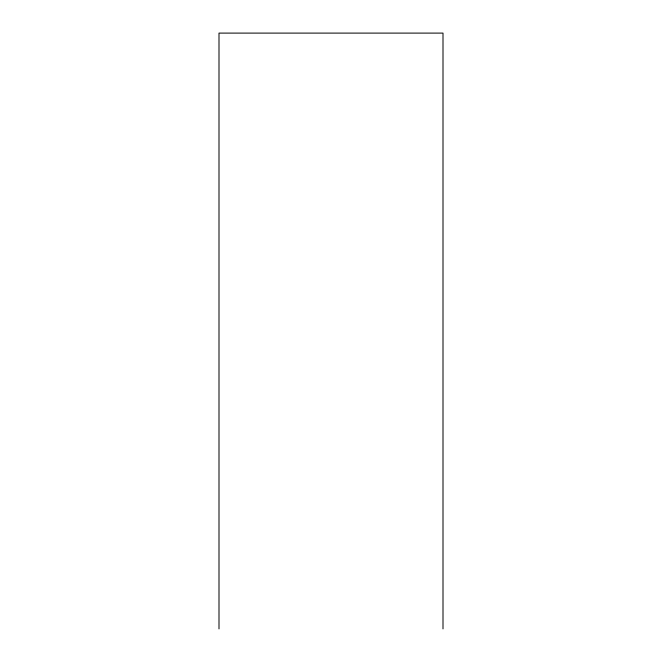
<?xml version="1.0" encoding="UTF-8"?>
<svg xmlns="http://www.w3.org/2000/svg" width="662" height="662" viewBox="0 0 662 662"><rect width="100%" height="100%" fill="white"/><g stroke="black" fill="none" stroke-linecap="round" stroke-linejoin="round"><path stroke-width="0.99" d="M443.002 628.9L443.002 33.1L218.998 33.1L218.998 628.9"/></g></svg>
